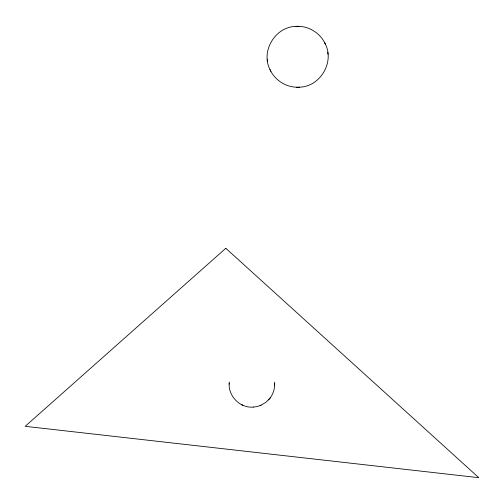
<?xml version="1.0" encoding="UTF-8"?>
<svg xmlns="http://www.w3.org/2000/svg" width="504" height="504" viewBox="0 0 504 504"><rect width="100%" height="100%" fill="white"/><g stroke="black" fill="none" stroke-linecap="round" stroke-linejoin="round"><path stroke-width="0.76" d="M229.307 382.013C227.443 395.438 239.759 408.309 253.228 407.1M269.98 398.204C273.464 393.7 275.121 387.841 274.548 382.183M229.194 384.149L229.194 383.55M274.642 385.258L274.649 384.659M274.649 384.313L274.649 383.72M269.816 398.418L265.999 402.261L260.625 405.405M270.352 397.725L268.506 399.962M253.178 407.106L256.845 406.608L260.574 405.424M260.089 405.626L261.148 405.185M295.703 26.372C274.869 26.876 260.228 51.855 270.327 70.245M299.571 87.173C320.405 86.675 335.047 61.69 324.948 43.3M295.609 26.378L296.472 26.334M298.809 87.211L299.666 87.167M296.44 26.334L297.272 26.315M298.009 87.23L298.834 87.211M297.24 26.315L298.097 26.315M297.177 87.23L298.04 87.23M298.771 26.334C310.017 26.624 320.702 33.762 325.313 44.024M269.968 69.527C274.573 79.783 285.258 86.921 296.503 87.211M298.009 26.315L298.929 26.34M296.346 87.211L297.272 87.23M241.731 404.737L242.852 405.26M324.406 42.21L324.759 42.922M270.522 70.629L270.875 71.335M327.776 52.277L327.865 53.071M327.915 53.531L328.01 54.331M267.265 59.22L267.359 60.014M267.41 60.474L267.504 61.267M225.805 248.283L25.2 426.321L478.8 477.685L225.805 248.283"/></g></svg>
